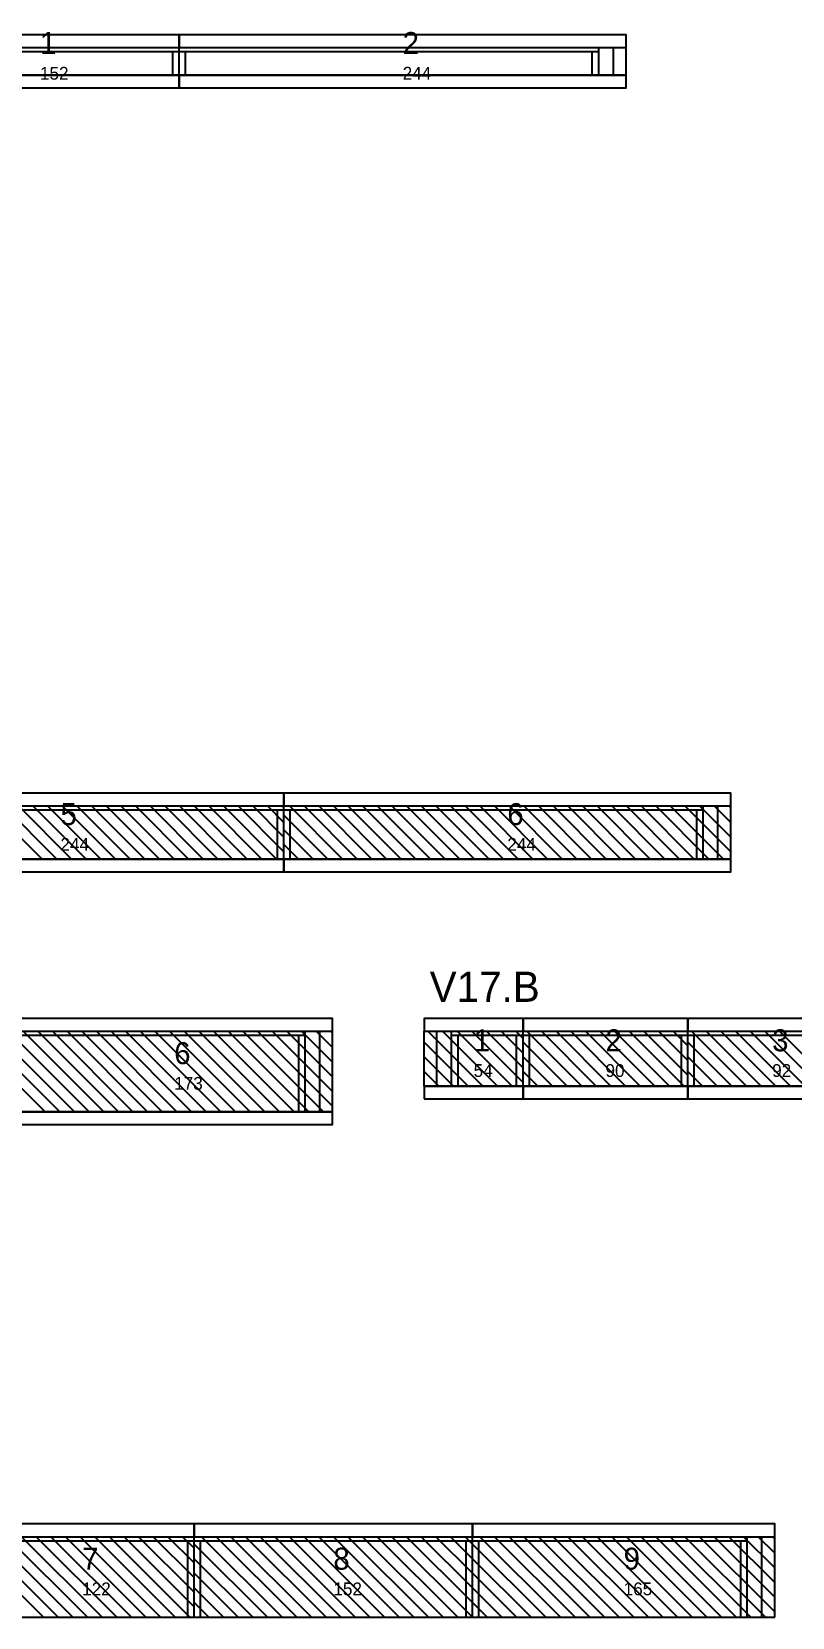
# Model space of a CAD drawing. Header units: metres. Extents: x -10 to 74425, y -2037 to 26.
# Drawn here: x 47730 to 48146, y -1850 to -984 of the extents above; entities that cross this region are included whole.
import ezdxf

# ---------------------------------------------------------------- set-up
doc = ezdxf.new("R2010")
doc.units = ezdxf.units.M
doc.layers.add('VIGAS', color=7, linetype='Continuous')

msp = doc.modelspace()

# ---------------------------------------------------------------- linework, layer by layer
at = {"layer": 'VIGAS'}
for p, q in [((47658.7, -993), (47810.7, -993)), ((47673.7, -995.2), (47810.7, -995.2)), ((47807.2, -1008), (47807.2, -995.2)), ((47810.7, -1008), (47810.7, -993)), ((47810.7, -1008), (47810.7, -993)), ((47810.7, -993), (48054.8, -993)), ((47810.7, -1008), (47810.7, -993)), ((47810.7, -1008), (47810.7, -993)), ((47810.7, -1008), (47810.7, -993)), ((47810.7, -995.2), (48039.8, -995.2)), ((47814.2, -1008), (47814.2, -995.2)), ((48036.3, -1008), (48036.3, -995.2)), ((48039.8, -1008), (48039.8, -993)), ((48047.8, -1008), (48047.8, -993)), ((48054.8, -1008), (48054.8, -993)), ((47658.7, -1008), (47810.7, -1008)), ((47807.2, -1008), (47810.7, -1008)), ((47810.7, -1008), (48054.8, -1008)), ((47810.7, -1008), (47814.2, -1008)), ((48036.3, -1008), (48039.8, -1008)), ((47623.9, -1407), (47867.9, -1407)), ((47623.9, -1409.2), (47867.9, -1409.2)), ((47735.9, -1436), (47706.9, -1407)), ((47743.9, -1436), (47714.9, -1407)), ((47751.9, -1436), (47722.9, -1407)), ((47759.9, -1436), (47730.9, -1407)), ((47767.9, -1436), (47738.9, -1407)), ((47775.9, -1436), (47746.9, -1407)), ((47783.9, -1436), (47754.9, -1407)), ((47791.9, -1436), (47762.9, -1407)), ((47799.9, -1436), (47770.9, -1407)), ((47807.9, -1436), (47778.9, -1407)), ((47815.9, -1436), (47786.9, -1407)), ((47823.9, -1436), (47794.9, -1407)), ((47831.9, -1436), (47802.9, -1407)), ((47839.9, -1436), (47810.9, -1407)), ((47847.9, -1436), (47818.9, -1407)), ((47855.9, -1436), (47826.9, -1407)), ((47863.9, -1436), (47834.9, -1407)), ((47867.9, -1432), (47842.9, -1407)), ((47867.9, -1424), (47850.9, -1407)), ((47867.9, -1416), (47858.9, -1407)), ((47864.4, -1436), (47864.4, -1409.2)), ((47867.9, -1408), (47866.9, -1407)), ((47867.9, -1436), (47867.9, -1407)), ((47867.9, -1436), (47867.9, -1407)), ((47867.9, -1407), (48111.9, -1407)), ((47867.9, -1436), (47867.9, -1407)), ((47867.9, -1436), (47867.9, -1407)), ((47867.9, -1436), (47867.9, -1407)), ((47867.9, -1409.2), (48096.9, -1409.2)), ((47899.9, -1436), (47870.9, -1407)), ((47871.4, -1436), (47871.4, -1409.2)), ((47907.9, -1436), (47878.9, -1407)), ((47915.9, -1436), (47886.9, -1407)), ((47923.9, -1436), (47894.9, -1407)), ((47931.9, -1436), (47902.9, -1407)), ((47939.9, -1436), (47910.9, -1407)), ((47947.9, -1436), (47918.9, -1407)), ((47955.9, -1436), (47926.9, -1407)), ((47963.9, -1436), (47934.9, -1407)), ((47971.9, -1436), (47942.9, -1407)), ((47979.9, -1436), (47950.9, -1407)), ((47987.9, -1436), (47958.9, -1407)), ((47995.9, -1436), (47966.9, -1407)), ((48003.9, -1436), (47974.9, -1407)), ((48011.9, -1436), (47982.9, -1407)), ((48019.9, -1436), (47990.9, -1407)), ((48027.9, -1436), (47998.9, -1407)), ((48035.9, -1436), (48006.9, -1407)), ((48043.9, -1436), (48014.9, -1407)), ((48051.9, -1436), (48022.9, -1407)), ((48059.9, -1436), (48030.9, -1407)), ((48067.9, -1436), (48038.9, -1407)), ((48075.9, -1436), (48046.9, -1407)), ((48083.9, -1436), (48054.9, -1407)), ((48091.9, -1436), (48062.9, -1407)), ((48099.9, -1436), (48070.9, -1407)), ((48107.9, -1436), (48078.9, -1407)), ((48111.9, -1432), (48086.9, -1407)), ((48093.4, -1436), (48093.4, -1409.2)), ((48111.9, -1424), (48094.9, -1407)), ((48096.9, -1436), (48096.9, -1407)), ((48111.9, -1416), (48102.9, -1407)), ((48104.9, -1436), (48104.9, -1407)), ((48111.9, -1408), (48110.9, -1407)), ((48111.9, -1436), (48111.9, -1407)), ((47891.9, -1436), (47867.9, -1412)), ((47883.9, -1436), (47867.9, -1420)), ((47875.9, -1436), (47867.9, -1428)), ((47623.9, -1436), (47867.9, -1436)), ((47864.4, -1436), (47867.9, -1436)), ((47867.9, -1436), (48111.9, -1436)), ((47867.9, -1436), (47871.4, -1436)), ((47867.9, -1436), (47867.9, -1436)), ((48093.4, -1436), (48096.9, -1436)), ((47721.5, -1530), (47894.5, -1530)), ((47721.5, -1532.2), (47879.5, -1532.2)), ((47769.5, -1574), (47725.5, -1530)), ((47777.5, -1574), (47733.5, -1530)), ((47785.5, -1574), (47741.5, -1530)), ((47793.5, -1574), (47749.5, -1530)), ((47801.5, -1574), (47757.5, -1530)), ((47809.5, -1574), (47765.5, -1530)), ((47817.5, -1574), (47773.5, -1530)), ((47825.5, -1574), (47781.5, -1530)), ((47833.5, -1574), (47789.5, -1530)), ((47841.5, -1574), (47797.5, -1530)), ((47849.5, -1574), (47805.5, -1530)), ((47857.5, -1574), (47813.5, -1530)), ((47865.5, -1574), (47821.5, -1530)), ((47873.5, -1574), (47829.5, -1530)), ((47881.5, -1574), (47837.5, -1530)), ((47889.5, -1574), (47845.5, -1530)), ((47894.5, -1571), (47853.5, -1530)), ((47894.5, -1563), (47861.5, -1530)), ((47894.5, -1555), (47869.5, -1530)), ((47876, -1574), (47876, -1532.2)), ((47894.5, -1547), (47877.5, -1530)), ((47879.5, -1574), (47879.5, -1530)), ((47894.5, -1539), (47885.5, -1530)), ((47887.5, -1574), (47887.5, -1530)), ((47894.5, -1531), (47893.5, -1530)), ((47894.5, -1574), (47894.5, -1530)), ((47944.5, -1530), (47998.5, -1530)), ((47944.5, -1560), (47944.5, -1530)), ((47976.5, -1560), (47946.5, -1530)), ((47951.5, -1560), (47951.5, -1530)), ((47984.5, -1560), (47954.5, -1530)), ((47959.5, -1560), (47959.5, -1530)), ((47959.5, -1532.2), (47998.5, -1532.2)), ((47992.5, -1560), (47962.5, -1530)), ((47963, -1560), (47963, -1532.2)), ((47998.5, -1558), (47970.5, -1530)), ((47998.5, -1550), (47978.5, -1530)), ((47998.5, -1542), (47986.5, -1530)), ((47998.5, -1534), (47994.5, -1530)), ((47995, -1560), (47995, -1532.2)), ((47998.5, -1560), (47998.5, -1530)), ((47998.5, -1560), (47998.5, -1530)), ((47998.5, -1530), (48088.5, -1530)), ((47998.5, -1560), (47998.5, -1530)), ((47998.5, -1560), (47998.5, -1530)), ((47998.5, -1560), (47998.5, -1530)), ((47998.5, -1532.2), (48088.5, -1532.2)), ((48030.5, -1560), (48000.5, -1530)), ((48002, -1560), (48002, -1532.2)), ((48038.5, -1560), (48008.5, -1530)), ((48046.5, -1560), (48016.5, -1530)), ((48054.5, -1560), (48024.5, -1530)), ((48062.5, -1560), (48032.5, -1530)), ((48070.5, -1560), (48040.5, -1530)), ((48078.5, -1560), (48048.5, -1530)), ((48086.5, -1560), (48056.5, -1530)), ((48088.5, -1554), (48064.5, -1530)), ((48088.5, -1546), (48072.5, -1530)), ((48088.5, -1538), (48080.5, -1530)), ((48085, -1560), (48085, -1532.2)), ((48088.5, -1560), (48088.5, -1530)), ((48088.5, -1560), (48088.5, -1530)), ((48088.5, -1530), (48180.5, -1530)), ((48088.5, -1560), (48088.5, -1530)), ((48088.5, -1560), (48088.5, -1530)), ((48088.5, -1560), (48088.5, -1530)), ((48088.5, -1530), (48088.5, -1530)), ((48088.5, -1532.2), (48180.5, -1532.2)), ((48120.5, -1560), (48090.5, -1530)), ((48092, -1560), (48092, -1532.2)), ((48128.5, -1560), (48098.5, -1530)), ((48136.5, -1560), (48106.5, -1530)), ((48144.5, -1560), (48114.5, -1530)), ((48152.5, -1560), (48122.5, -1530)), ((48160.5, -1560), (48130.5, -1530)), ((48168.5, -1560), (48138.5, -1530)), ((47761.5, -1574), (47721.5, -1534)), ((47968.5, -1560), (47944.5, -1536)), ((48022.5, -1560), (47998.5, -1536)), ((48112.5, -1560), (48088.5, -1536)), ((47753.5, -1574), (47721.5, -1542)), ((47960.5, -1560), (47944.5, -1544)), ((48014.5, -1560), (47998.5, -1544)), ((48104.5, -1560), (48088.5, -1544)), ((47745.5, -1574), (47721.5, -1550)), ((47737.5, -1574), (47721.5, -1558)), ((47952.5, -1560), (47944.5, -1552)), ((48006.5, -1560), (47998.5, -1552)), ((48096.5, -1560), (48088.5, -1552)), ((47944.5, -1560), (47998.5, -1560)), ((47944.5, -1560), (47944.5, -1560)), ((47959.5, -1560), (47963, -1560)), ((47995, -1560), (47998.5, -1560)), ((47998.5, -1560), (48088.5, -1560)), ((47998.5, -1560), (48002, -1560)), ((47998.5, -1560), (47998.5, -1560)), ((48085, -1560), (48088.5, -1560)), ((48088.5, -1560), (48180.5, -1560)), ((48088.5, -1560), (48092, -1560)), ((48088.5, -1560), (48088.5, -1560)), ((47721.5, -1574), (47894.5, -1574)), ((47876, -1574), (47879.5, -1574)), ((47696.6, -1806), (47818.9, -1806)), ((47696.6, -1808.2), (47818.9, -1808.2)), ((47744.6, -1850), (47700.6, -1806)), ((47752.6, -1850), (47708.6, -1806)), ((47760.6, -1850), (47716.6, -1806)), ((47768.6, -1850), (47724.6, -1806)), ((47776.6, -1850), (47732.6, -1806)), ((47784.6, -1850), (47740.6, -1806)), ((47792.6, -1850), (47748.6, -1806)), ((47800.6, -1850), (47756.6, -1806)), ((47808.6, -1850), (47764.6, -1806)), ((47816.6, -1850), (47772.6, -1806)), ((47818.9, -1844.3), (47780.6, -1806)), ((47818.9, -1836.3), (47788.6, -1806)), ((47818.9, -1828.3), (47796.6, -1806)), ((47818.9, -1820.3), (47804.6, -1806)), ((47818.9, -1812.3), (47812.6, -1806)), ((47815.4, -1850), (47815.4, -1808.2)), ((47818.9, -1850), (47818.9, -1806)), ((47818.9, -1850), (47818.9, -1806)), ((47818.9, -1806), (47970.9, -1806)), ((47818.9, -1850), (47818.9, -1806)), ((47818.9, -1850), (47818.9, -1806)), ((47818.9, -1850), (47818.9, -1806)), ((47818.9, -1808.2), (47970.9, -1808.2)), ((47822.4, -1850), (47822.4, -1808.2)), ((47866.9, -1850), (47822.9, -1806)), ((47874.9, -1850), (47830.9, -1806)), ((47882.9, -1850), (47838.9, -1806)), ((47890.9, -1850), (47846.9, -1806)), ((47898.9, -1850), (47854.9, -1806)), ((47906.9, -1850), (47862.9, -1806)), ((47914.9, -1850), (47870.9, -1806)), ((47922.9, -1850), (47878.9, -1806)), ((47930.9, -1850), (47886.9, -1806)), ((47938.9, -1850), (47894.9, -1806)), ((47946.9, -1850), (47902.9, -1806)), ((47954.9, -1850), (47910.9, -1806)), ((47962.9, -1850), (47918.9, -1806)), ((47970.9, -1850), (47926.9, -1806)), ((47970.9, -1842), (47934.9, -1806)), ((47970.9, -1834), (47942.9, -1806)), ((47970.9, -1826), (47950.9, -1806)), ((47970.9, -1818), (47958.9, -1806)), ((47970.9, -1810), (47966.9, -1806)), ((47967.4, -1850), (47967.4, -1808.2)), ((47970.9, -1850), (47970.9, -1806)), ((47970.9, -1850), (47970.9, -1806)), ((47970.9, -1806), (48135.9, -1806)), ((47970.9, -1850), (47970.9, -1806)), ((47970.9, -1850), (47970.9, -1806)), ((47970.9, -1850), (47970.9, -1806)), ((47970.9, -1808.2), (48120.9, -1808.2)), ((47974.4, -1850), (47974.4, -1808.2)), ((48018.9, -1850), (47974.9, -1806)), ((48026.9, -1850), (47982.9, -1806)), ((48034.9, -1850), (47990.9, -1806)), ((48042.9, -1850), (47998.9, -1806)), ((48050.9, -1850), (48006.9, -1806)), ((48058.9, -1850), (48014.9, -1806)), ((48066.9, -1850), (48022.9, -1806)), ((48074.9, -1850), (48030.9, -1806)), ((48082.9, -1850), (48038.9, -1806)), ((48090.9, -1850), (48046.9, -1806)), ((48098.9, -1850), (48054.9, -1806)), ((48106.9, -1850), (48062.9, -1806)), ((48114.9, -1850), (48070.9, -1806)), ((48122.9, -1850), (48078.9, -1806)), ((48130.9, -1850), (48086.9, -1806)), ((48135.9, -1847), (48094.9, -1806)), ((48135.9, -1839), (48102.9, -1806)), ((48135.9, -1831), (48110.9, -1806)), ((48117.4, -1850), (48117.4, -1808.2)), ((48135.9, -1823), (48118.9, -1806)), ((48120.9, -1850), (48120.9, -1806)), ((48135.9, -1815), (48126.9, -1806)), ((48128.9, -1850), (48128.9, -1806)), ((48135.9, -1807), (48134.9, -1806)), ((48135.9, -1850), (48135.9, -1806)), ((47736.6, -1850), (47696.6, -1810)), ((47858.9, -1850), (47818.9, -1810)), ((48010.9, -1850), (47970.9, -1810)), ((47850.9, -1850), (47818.9, -1818)), ((47842.9, -1850), (47818.9, -1826)), ((48002.9, -1850), (47970.9, -1818)), ((47994.9, -1850), (47970.9, -1826)), ((47834.9, -1850), (47818.9, -1834)), ((47986.9, -1850), (47970.9, -1834)), ((47826.9, -1850), (47818.9, -1842)), ((47978.9, -1850), (47970.9, -1842)), ((47696.6, -1850), (47818.9, -1850)), ((47815.4, -1850), (47818.9, -1850)), ((47818.9, -1850), (47970.9, -1850)), ((47818.9, -1850), (47822.4, -1850)), ((47818.9, -1850), (47818.9, -1850)), ((47967.4, -1850), (47970.9, -1850)), ((47970.9, -1850), (48135.9, -1850)), ((47970.9, -1850), (47974.4, -1850)), ((47970.9, -1850), (47970.9, -1850)), ((48117.4, -1850), (48120.9, -1850))]:
    msp.add_line(p, q, dxfattribs=at)
for points in [[(47658.7, -993), (47810.7, -993), (47810.7, -986), (47658.7, -986)], [(47810.7, -993), (48054.8, -993), (48054.8, -986), (47810.7, -986)], [(47658.7, -1015), (47810.7, -1015), (47810.7, -1008), (47658.7, -1008)], [(47810.7, -1015), (48054.8, -1015), (48054.8, -1008), (47810.7, -1008)], [(47623.9, -1407), (47867.9, -1407), (47867.9, -1400), (47623.9, -1400)], [(47867.9, -1407), (48111.9, -1407), (48111.9, -1400), (47867.9, -1400)], [(47623.9, -1443), (47867.9, -1443), (47867.9, -1436), (47623.9, -1436)], [(47867.9, -1443), (48111.9, -1443), (48111.9, -1436), (47867.9, -1436)], [(47721.5, -1530), (47894.5, -1530), (47894.5, -1523), (47721.5, -1523)], [(47944.5, -1530), (47998.5, -1530), (47998.5, -1523), (47944.5, -1523)], [(47998.5, -1530), (48088.5, -1530), (48088.5, -1523), (47998.5, -1523)], [(48088.5, -1530), (48180.5, -1530), (48180.5, -1523), (48088.5, -1523)], [(47944.5, -1567), (47998.5, -1567), (47998.5, -1560), (47944.5, -1560)], [(47998.5, -1567), (48088.5, -1567), (48088.5, -1560), (47998.5, -1560)], [(48088.5, -1567), (48180.5, -1567), (48180.5, -1560), (48088.5, -1560)], [(47721.5, -1581), (47894.5, -1581), (47894.5, -1574), (47721.5, -1574)], [(47696.6, -1806), (47818.9, -1806), (47818.9, -1799), (47696.6, -1799)], [(47818.9, -1806), (47970.9, -1806), (47970.9, -1799), (47818.9, -1799)], [(47970.9, -1806), (48135.9, -1806), (48135.9, -1799), (47970.9, -1799)]]:
    msp.add_lwpolyline(points, close=True, dxfattribs=at)

# ---------------------------------------------------------------- texts
for s, height, p in [('1', 12, (47734.7, -996.5)), ('2', 12, (47932.75, -996.5)), ('152', 7, (47734.7, -1010.5)), ('244', 7, (47932.75, -1010.5)), ('5', 12, (47745.9, -1417.5)), ('6', 12, (47989.9, -1417.5)), ('244', 7, (47745.9, -1431.5)), ('244', 7, (47989.9, -1431.5)), ('V17.B', 16.5, (47947.5, -1514)), ('1', 12, (47971.5, -1541)), ('2', 12, (48043.5, -1541)), ('3', 12, (48134.5, -1541)), ('6', 12, (47808, -1548)), ('54', 7, (47971.5, -1555)), ('90', 7, (48043.5, -1555)), ('92', 7, (48134.5, -1555)), ('173', 7, (47808, -1562)), ('7', 12, (47757.75, -1824)), ('8', 12, (47894.9, -1824)), ('9', 12, (48053.4, -1824)), ('122', 7, (47757.75, -1838)), ('152', 7, (47894.9, -1838)), ('165', 7, (48053.4, -1838))]:
    msp.add_text(s, height=height, dxfattribs=at).set_placement(p)

doc.saveas('drawing.dxf')
